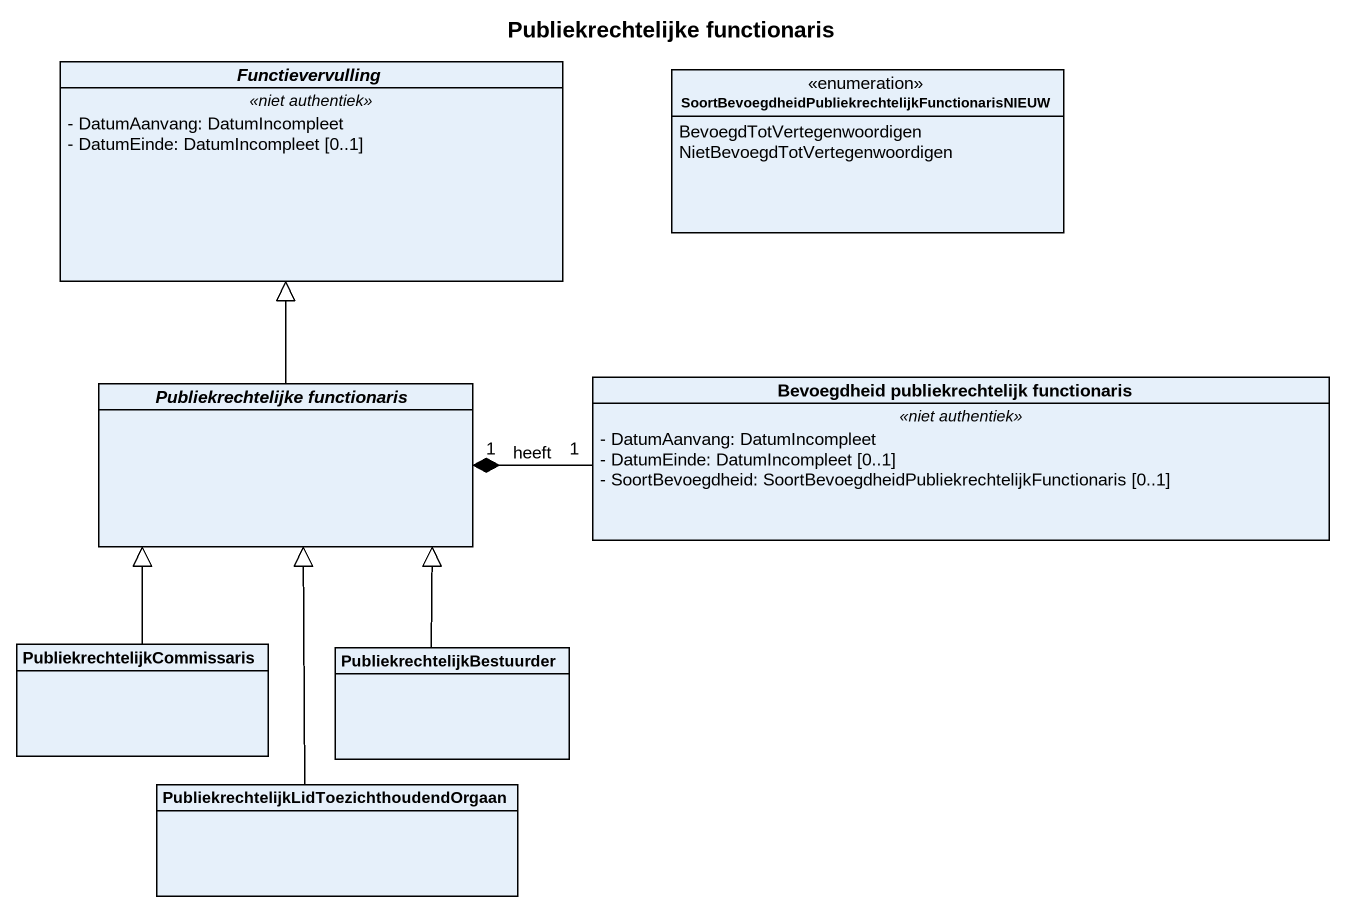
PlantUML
@startuml
title Publiekrechtelijke functionaris
hide circle
hide empty members
skinparam classAttributeIconSize 0
abstract class Functievervulling {
  .. <<niet authentiek>> ..
  - DatumAanvang: DatumIncompleet
  - DatumEinde: DatumIncompleet [0..1]
}
enum "SoortBevoegdheidPubliekrechtelijkFunctionarisNIEUW" as SoortBevoegdheidPubliekrecht {
  BevoegdTotVertegenwoordigen
  NietBevoegdTotVertegenwoordigen
}
abstract class "Publiekrechtelijke functionaris" as Publiekrechtelijke
class "Bevoegdheid publiekrechtelijk functionaris" as Bevoegdheid {
  .. <<niet authentiek>> ..
  - DatumAanvang: DatumIncompleet
  - DatumEinde: DatumIncompleet [0..1]
  - SoortBevoegdheid: SoortBevoegdheidPubliekrechtelijkFunctionaris [0..1]
}
class PubliekrechtelijkCommissaris
class PubliekrechtelijkBestuurder
class "PubliekrechtelijkLidToezichthoudendOrgaan" as PubliekrechtelijkLidToezicht
Publiekrechtelijke -up-|> Functievervulling
Bevoegdheid "1" -left-* "1" Publiekrechtelijke : heeft
PubliekrechtelijkCommissaris -up-|> Publiekrechtelijke
PubliekrechtelijkBestuurder -up-|> Publiekrechtelijke
PubliekrechtelijkLidToezicht -up-|> Publiekrechtelijke
@enduml
